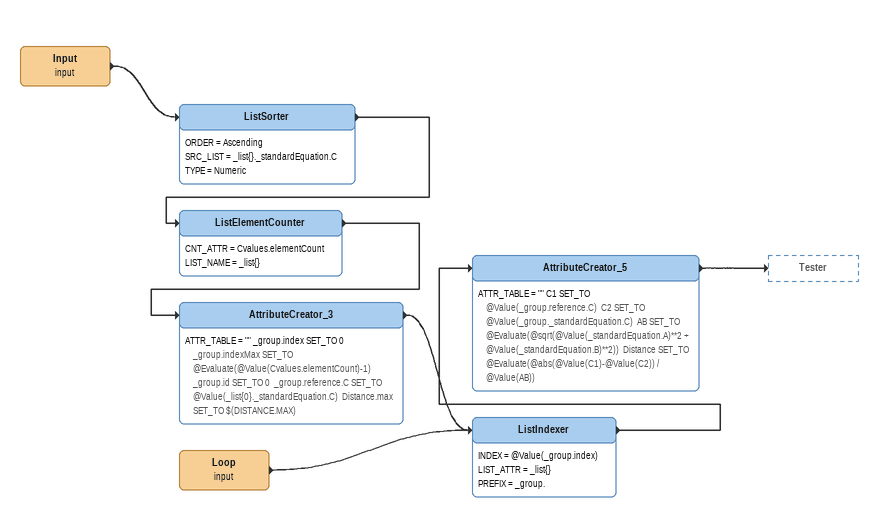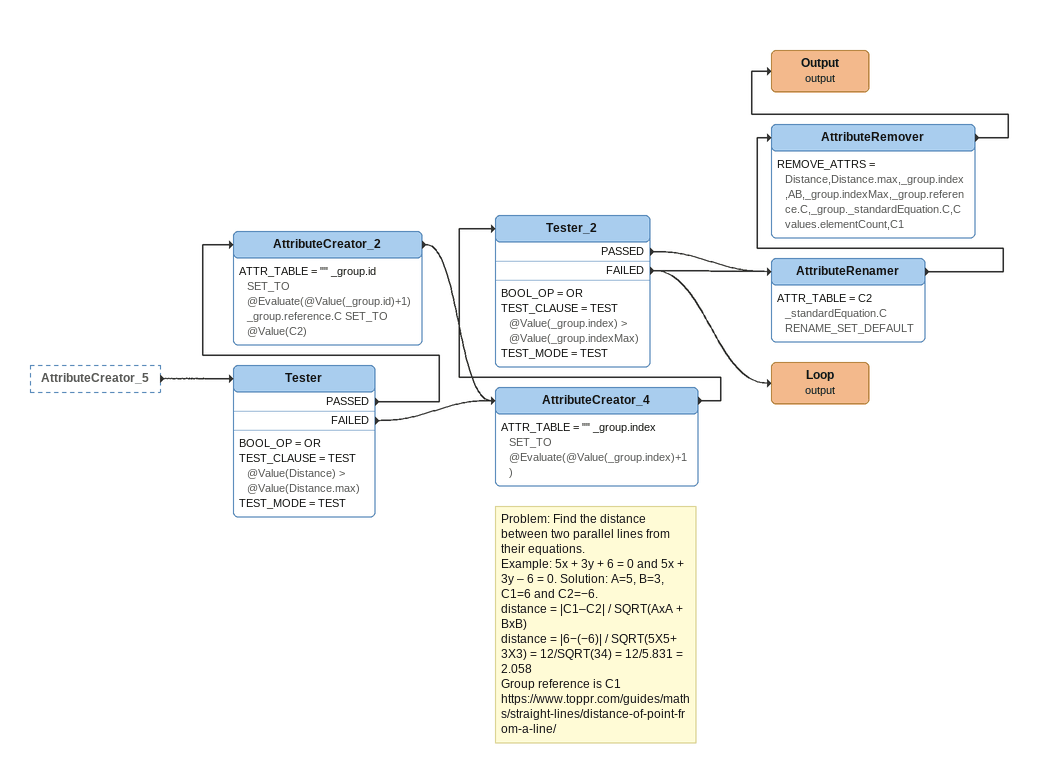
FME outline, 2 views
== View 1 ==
Input (input)
    -> ListSorter
ListSorter
    ORDER = Ascending
    SRC_LIST = _list{}._standardEquation.C
    TYPE = Numeric
    -> ListElementCounter
ListElementCounter
    CNT_ATTR = Cvalues.elementCount
    LIST_NAME = _list{}
    -> AttributeCreator_3
AttributeCreator_3
    ATTR_TABLE = "" _group.index SET_TO 0  _group.indexMax SET_TO @Evaluate(@Value(Cvalues.elementCount)-1)  _group.id SET_TO 0  _group.reference.C SET_TO @Value(_list{0}._standardEquation.C)  Distance.max SET_TO $(DISTANCE.MAX)
    -> ListIndexer
Loop (input)
    -> ListIndexer
ListIndexer
    INDEX = @Value(_group.index)
    LIST_ATTR = _list{}
    PREFIX = _group.
    -> AttributeCreator_5
AttributeCreator_5
    ATTR_TABLE = "" C1 SET_TO @Value(_group.reference.C)  C2 SET_TO @Value(_group._standardEquation.C)  AB SET_TO @Evaluate(@sqrt(@Value(_standardEquation.A)**2 + @Value(_standardEquation.B)**2))  Distance SET_TO @Evaluate(@abs(@Value(C1)-@Value(C2)) / @Value(AB))
    -> Tester

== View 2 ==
AttributeCreator_5 [outside]
    -> Tester
Tester
    BOOL_OP = OR
    TEST_CLAUSE = TEST @Value(Distance) > @Value(Distance.max)
    TEST_MODE = TEST
    PASSED -> AttributeCreator_2
    FAILED -> AttributeCreator_4
AttributeCreator_2
    ATTR_TABLE = "" _group.id SET_TO @Evaluate(@Value(_group.id)+1)  _group.reference.C SET_TO @Value(C2)
    -> AttributeCreator_4
Note: Problem: Find the distance between two parallel lines from their equations. / Example: 5x + 3y + 6 = 0 and 5x + 3y – 6 = 0. Solution: A=5, B=3, C1=6 and C2=−6. / distance = |C1–C2| / SQRT(AxA + BxB) / distance = |6−(−6)| / SQRT(5X5+ 3X3) = 12/SQRT(34) = 12/5.831 = 2.058 / Group reference is C1 / https://www.toppr.com/guides/maths/straight-lines/distance-of-point-from-a-line/
AttributeCreator_4
    ATTR_TABLE = "" _group.index SET_TO @Evaluate(@Value(_group.index)+1)
    -> Tester_2
Tester_2
    BOOL_OP = OR
    TEST_CLAUSE = TEST @Value(_group.index) > @Value(_group.indexMax)
    TEST_MODE = TEST
    PASSED -> AttributeRenamer
    FAILED -> Loop (output)
    FAILED -> AttributeRenamer
AttributeRenamer
    ATTR_TABLE = C2 _standardEquation.C RENAME_SET_DEFAULT
    -> AttributeRemover
AttributeRemover
    REMOVE_ATTRS = Distance,Distance.max,_group.index,AB,_group.indexMax,_group.reference.C,_group._standardEquation.C,Cvalues.elementCount,C1
    -> Output (output)
Output (output)
Loop (output)
